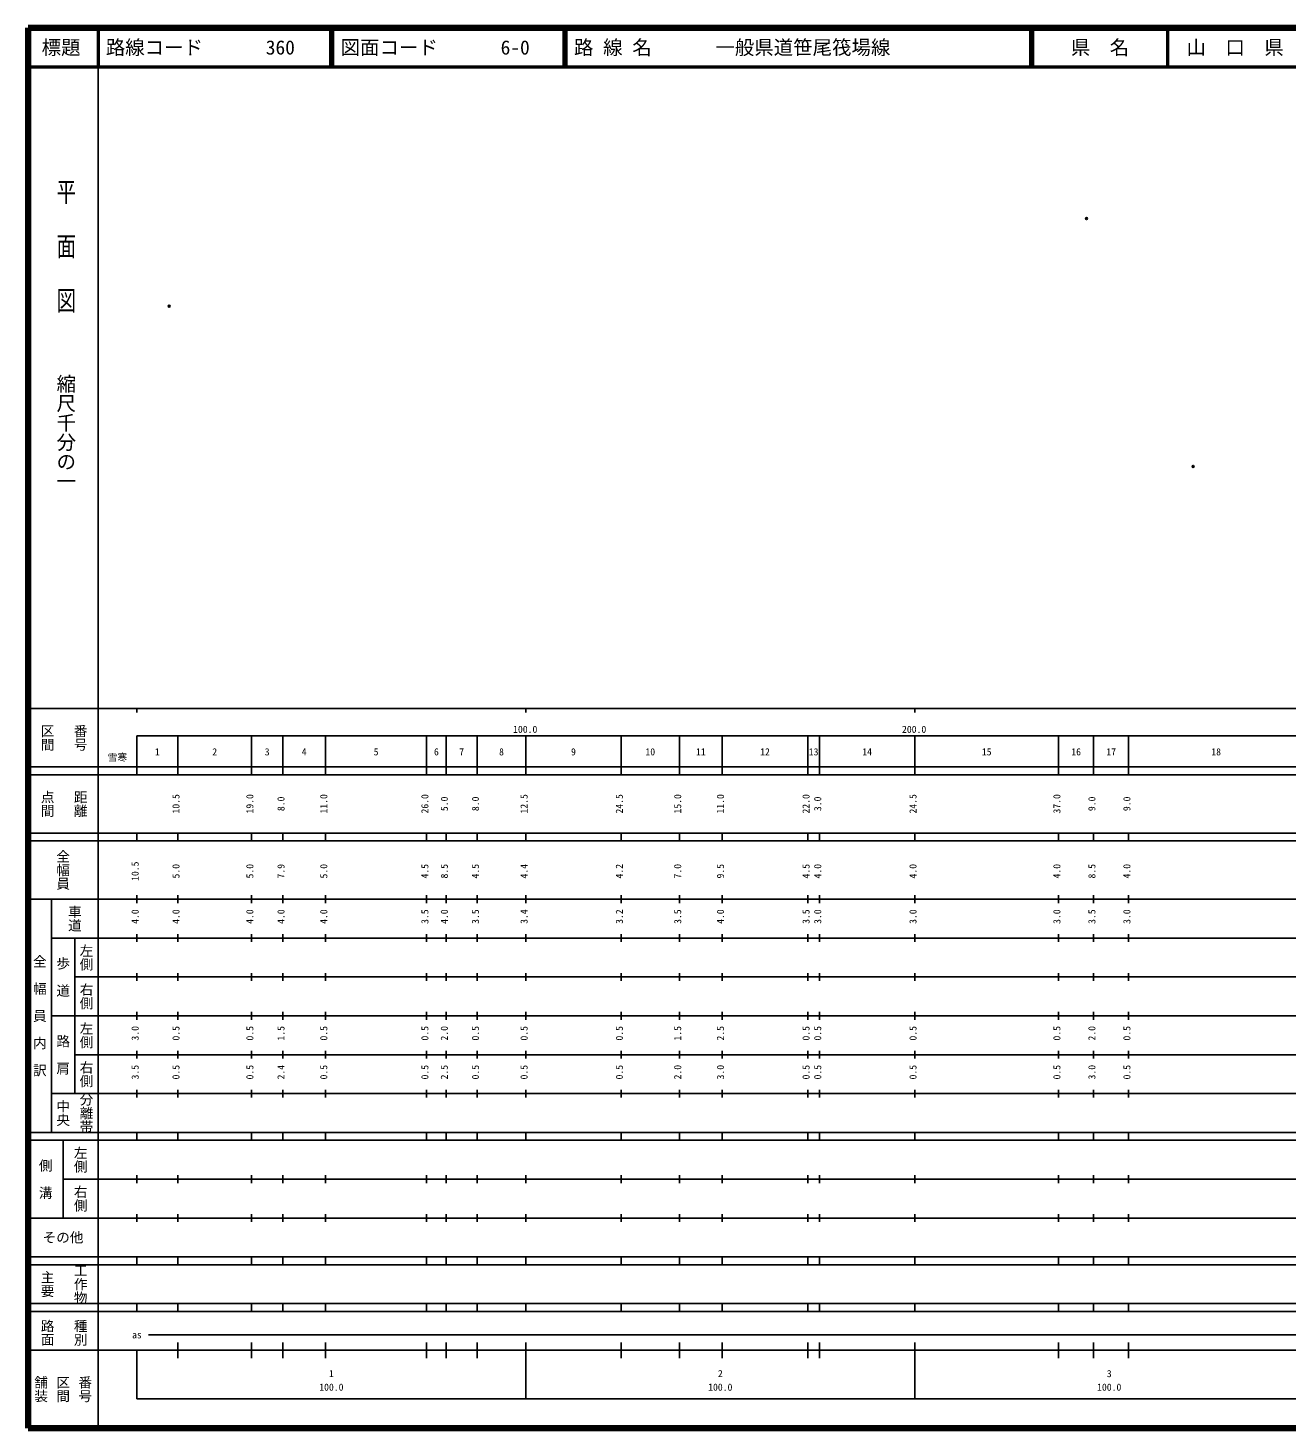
# Model space of a CAD drawing. Units: millimetres on the paper. Extents: x 40 to 680, y 20 to 380.
# Drawn here: x 40 to 363.7, y 20 to 380 of the extents above; entities that cross this region are included whole.
import ezdxf
from ezdxf.enums import TextEntityAlignment as Align

# ---------------------------------------------------------------- set-up
doc = ezdxf.new("R2010")
doc.units = ezdxf.units.MM
doc.header["$PDMODE"] = 32
doc.header["$PDSIZE"] = 0.5
doc.layers.add('M-OTRS', color=6, linetype='Continuous')
doc.layers.add('M-TTL-TXT', color=7, linetype='Continuous')
for name, color, linetype, lineweight in [('M-TTL', 2, 'Continuous', 140), ('M-TTL-BAND', 7, 'Continuous', 25), ('M-TTL-LINE', 7, 'Continuous', 50)]:
    doc.layers.add(name, color=color, linetype=linetype, lineweight=lineweight)
doc.styles.add('@ＭＳ ゴシック', font='')
doc.styles.add('ＭＳ ゴシック', font='')
doc.styles.get('@ＭＳ ゴシック').set_extended_font_data('@MS Gothic')
doc.styles.get('ＭＳ ゴシック').set_extended_font_data('MS Gothic')

msp = doc.modelspace()

# ---------------------------------------------------------------- linework, layer by layer
at = {"layer": 'M-OTRS'}
for p in [(312.195, 331.007), (76.294, 308.445), (339.575, 267.256)]:
    msp.add_point(p, dxfattribs=at)
at = {"layer": 'M-TTL'}
for p, q in [((40, 380), (40, 20)), ((680, 380), (40, 380)), ((40, 20), (680, 20))]:
    msp.add_line(p, q, dxfattribs=at)
at = {"layer": 'M-TTL-BAND'}
for p, q in [((58, 370), (58, 20)), ((40, 205), (579, 205)), ((68, 205), (68, 204)), ((168, 205), (168, 204)), ((268, 205), (268, 204)), ((68, 198), (579, 198)), ((68, 198), (68, 188)), ((78.5, 188), (78.5, 198)), ((97.5, 188), (97.5, 198)), ((105.5, 188), (105.5, 198)), ((116.5, 188), (116.5, 198)), ((142.5, 188), (142.5, 198)), ((147.5, 188), (147.5, 198)), ((155.5, 188), (155.5, 198)), ((168, 188), (168, 198)), ((192.5, 188), (192.5, 198)), ((207.5, 188), (207.5, 198)), ((218.5, 188), (218.5, 198)), ((240.5, 188), (240.5, 198)), ((243.5, 188), (243.5, 198)), ((268, 188), (268, 198)), ((305, 188), (305, 198)), ((314, 188), (314, 198)), ((323, 188), (323, 198)), ((40, 190), (579, 190)), ((40, 188), (579, 188)), ((40, 173), (579, 173)), ((68, 171), (68, 173)), ((78.5, 171), (78.5, 173)), ((97.5, 171), (97.5, 173)), ((105.5, 171), (105.5, 173)), ((116.5, 171), (116.5, 173)), ((142.5, 171), (142.5, 173)), ((147.5, 171), (147.5, 173)), ((155.5, 171), (155.5, 173)), ((168, 171), (168, 173)), ((192.5, 171), (192.5, 173)), ((207.5, 171), (207.5, 173)), ((218.5, 171), (218.5, 173)), ((240.5, 171), (240.5, 173)), ((243.5, 171), (243.5, 173)), ((268, 171), (268, 173)), ((305, 171), (305, 173)), ((314, 171), (314, 173)), ((323, 171), (323, 173)), ((40, 171), (579, 171)), ((40, 156), (579, 156)), ((46, 96), (46, 156)), ((68, 155), (68, 157)), ((78.5, 155), (78.5, 157)), ((97.5, 155), (97.5, 157)), ((105.5, 155), (105.5, 157)), ((116.5, 155), (116.5, 157)), ((142.5, 155), (142.5, 157)), ((147.5, 155), (147.5, 157)), ((155.5, 155), (155.5, 157)), ((168, 155), (168, 157)), ((192.5, 155), (192.5, 157)), ((207.5, 155), (207.5, 157)), ((218.5, 155), (218.5, 157)), ((240.5, 155), (240.5, 157)), ((243.5, 155), (243.5, 157)), ((268, 155), (268, 157)), ((305, 155), (305, 157)), ((314, 155), (314, 157)), ((323, 155), (323, 157)), ((46, 146), (579, 146)), ((52, 146), (52, 106)), ((68, 145), (68, 147)), ((78.5, 145), (78.5, 147)), ((97.5, 145), (97.5, 147)), ((105.5, 145), (105.5, 147)), ((116.5, 145), (116.5, 147)), ((142.5, 145), (142.5, 147)), ((147.5, 145), (147.5, 147)), ((155.5, 145), (155.5, 147)), ((168, 145), (168, 147)), ((192.5, 145), (192.5, 147)), ((207.5, 145), (207.5, 147)), ((218.5, 145), (218.5, 147)), ((240.5, 145), (240.5, 147)), ((243.5, 145), (243.5, 147)), ((268, 145), (268, 147)), ((305, 145), (305, 147)), ((314, 145), (314, 147)), ((323, 145), (323, 147)), ((68, 135), (68, 137)), ((78.5, 135), (78.5, 137)), ((97.5, 135), (97.5, 137)), ((105.5, 135), (105.5, 137)), ((116.5, 135), (116.5, 137)), ((142.5, 135), (142.5, 137)), ((147.5, 135), (147.5, 137)), ((155.5, 135), (155.5, 137)), ((168, 135), (168, 137)), ((192.5, 135), (192.5, 137)), ((207.5, 135), (207.5, 137)), ((218.5, 135), (218.5, 137)), ((240.5, 135), (240.5, 137)), ((243.5, 135), (243.5, 137)), ((268, 135), (268, 137)), ((305, 135), (305, 137)), ((314, 135), (314, 137)), ((323, 135), (323, 137)), ((52, 136), (579, 136)), ((46, 126), (579, 126)), ((68, 125), (68, 127)), ((78.5, 125), (78.5, 127)), ((97.5, 125), (97.5, 127)), ((105.5, 125), (105.5, 127)), ((116.5, 125), (116.5, 127)), ((142.5, 125), (142.5, 127)), ((147.5, 125), (147.5, 127)), ((155.5, 125), (155.5, 127)), ((168, 125), (168, 127)), ((192.5, 125), (192.5, 127)), ((207.5, 125), (207.5, 127)), ((218.5, 125), (218.5, 127)), ((240.5, 125), (240.5, 127)), ((243.5, 125), (243.5, 127)), ((268, 125), (268, 127)), ((305, 125), (305, 127)), ((314, 125), (314, 127)), ((323, 125), (323, 127)), ((52, 116), (579, 116)), ((68, 115), (68, 117)), ((78.5, 115), (78.5, 117)), ((97.5, 115), (97.5, 117)), ((105.5, 115), (105.5, 117)), ((116.5, 115), (116.5, 117)), ((142.5, 115), (142.5, 117)), ((147.5, 115), (147.5, 117)), ((155.5, 115), (155.5, 117)), ((168, 115), (168, 117)), ((192.5, 115), (192.5, 117)), ((207.5, 115), (207.5, 117)), ((218.5, 115), (218.5, 117)), ((240.5, 115), (240.5, 117)), ((243.5, 115), (243.5, 117)), ((268, 115), (268, 117)), ((305, 115), (305, 117)), ((314, 115), (314, 117)), ((323, 115), (323, 117)), ((46, 106), (579, 106)), ((68, 105), (68, 107)), ((78.5, 105), (78.5, 107)), ((97.5, 105), (97.5, 107)), ((105.5, 105), (105.5, 107)), ((116.5, 105), (116.5, 107)), ((142.5, 105), (142.5, 107)), ((147.5, 105), (147.5, 107)), ((155.5, 105), (155.5, 107)), ((168, 105), (168, 107)), ((192.5, 105), (192.5, 107)), ((207.5, 105), (207.5, 107)), ((218.5, 105), (218.5, 107)), ((240.5, 105), (240.5, 107)), ((243.5, 105), (243.5, 107)), ((268, 105), (268, 107)), ((305, 105), (305, 107)), ((314, 105), (314, 107)), ((323, 105), (323, 107)), ((40, 96), (579, 96)), ((40, 94), (579, 94)), ((49, 94), (49, 74)), ((68, 94), (68, 96)), ((78.5, 94), (78.5, 96)), ((97.5, 94), (97.5, 96)), ((105.5, 94), (105.5, 96)), ((116.5, 94), (116.5, 96)), ((142.5, 94), (142.5, 96)), ((147.5, 94), (147.5, 96)), ((155.5, 94), (155.5, 96)), ((168, 94), (168, 96)), ((192.5, 94), (192.5, 96)), ((207.5, 94), (207.5, 96)), ((218.5, 94), (218.5, 96)), ((240.5, 94), (240.5, 96)), ((243.5, 94), (243.5, 96)), ((268, 94), (268, 96)), ((305, 94), (305, 96)), ((314, 94), (314, 96)), ((323, 94), (323, 96)), ((49, 84), (579, 84)), ((68, 83), (68, 85)), ((78.5, 83), (78.5, 85)), ((97.5, 83), (97.5, 85)), ((105.5, 83), (105.5, 85)), ((116.5, 83), (116.5, 85)), ((142.5, 83), (142.5, 85)), ((147.5, 83), (147.5, 85)), ((155.5, 83), (155.5, 85)), ((168, 83), (168, 85)), ((192.5, 83), (192.5, 85)), ((207.5, 83), (207.5, 85)), ((218.5, 83), (218.5, 85)), ((240.5, 83), (240.5, 85)), ((243.5, 83), (243.5, 85)), ((268, 83), (268, 85)), ((305, 83), (305, 85)), ((314, 83), (314, 85)), ((323, 83), (323, 85)), ((40, 74), (579, 74)), ((68, 73), (68, 75)), ((78.5, 73), (78.5, 75)), ((97.5, 73), (97.5, 75)), ((105.5, 73), (105.5, 75)), ((116.5, 73), (116.5, 75)), ((142.5, 73), (142.5, 75)), ((147.5, 73), (147.5, 75)), ((155.5, 73), (155.5, 75)), ((168, 73), (168, 75)), ((192.5, 73), (192.5, 75)), ((207.5, 73), (207.5, 75)), ((218.5, 73), (218.5, 75)), ((240.5, 73), (240.5, 75)), ((243.5, 73), (243.5, 75)), ((268, 73), (268, 75)), ((305, 73), (305, 75)), ((314, 73), (314, 75)), ((323, 73), (323, 75)), ((40, 64), (579, 64)), ((40, 62), (579, 62)), ((68, 62), (68, 64)), ((78.5, 62), (78.5, 64)), ((97.5, 62), (97.5, 64)), ((105.5, 62), (105.5, 64)), ((116.5, 62), (116.5, 64)), ((142.5, 62), (142.5, 64)), ((147.5, 62), (147.5, 64)), ((155.5, 62), (155.5, 64)), ((168, 62), (168, 64)), ((192.5, 62), (192.5, 64)), ((207.5, 62), (207.5, 64)), ((218.5, 62), (218.5, 64)), ((240.5, 62), (240.5, 64)), ((243.5, 62), (243.5, 64)), ((268, 62), (268, 64)), ((305, 62), (305, 64)), ((314, 62), (314, 64)), ((323, 62), (323, 64)), ((40, 52), (579, 52)), ((68, 50), (68, 52)), ((78.5, 50), (78.5, 52)), ((97.5, 50), (97.5, 52)), ((105.5, 50), (105.5, 52)), ((116.5, 50), (116.5, 52)), ((142.5, 50), (142.5, 52)), ((147.5, 50), (147.5, 52)), ((155.5, 50), (155.5, 52)), ((168, 50), (168, 52)), ((192.5, 50), (192.5, 52)), ((207.5, 50), (207.5, 52)), ((218.5, 50), (218.5, 52)), ((240.5, 50), (240.5, 52)), ((243.5, 50), (243.5, 52)), ((268, 50), (268, 52)), ((305, 50), (305, 52)), ((314, 50), (314, 52)), ((323, 50), (323, 52)), ((40, 50), (579, 50)), ((71, 44), (565, 44)), ((40, 40), (579, 40)), ((68, 40), (68, 27.5)), ((78.5, 38), (78.5, 42)), ((97.5, 38), (97.5, 42)), ((105.5, 38), (105.5, 42)), ((116.5, 38), (116.5, 42)), ((142.5, 38), (142.5, 42)), ((147.5, 38), (147.5, 42)), ((155.5, 38), (155.5, 42)), ((168, 27.5), (168, 42)), ((192.5, 38), (192.5, 42)), ((207.5, 38), (207.5, 42)), ((218.5, 38), (218.5, 42)), ((240.5, 38), (240.5, 42)), ((243.5, 38), (243.5, 42)), ((268, 27.5), (268, 42)), ((305, 38), (305, 42)), ((314, 38), (314, 42)), ((323, 38), (323, 42)), ((68, 27.5), (579, 27.5))]:
    msp.add_line(p, q, dxfattribs=at)
at = {"layer": 'M-TTL-LINE'}
for p, q in [((58, 380), (58, 370)), ((117.75, 380), (117.75, 370)), ((118.25, 380), (118.25, 370)), ((177.75, 380), (177.75, 370)), ((178.25, 380), (178.25, 370)), ((297.75, 380), (297.75, 370)), ((298.25, 380), (298.25, 370)), ((333, 380), (333, 370)), ((40, 370), (680, 370))]:
    msp.add_line(p, q, dxfattribs=at)

# ---------------------------------------------------------------- texts
at = {"layer": 'M-TTL-BAND', "style": '@ＭＳ ゴシック', "width": 1.4}
msp.add_text('平  面  図', height=3.666, rotation=270, dxfattribs=at).set_placement((49.777, 306.475), align=Align.MIDDLE_RIGHT)
at = {"layer": 'M-TTL-BAND', "style": '@ＭＳ ゴシック'}
msp.add_text('縮尺千分の一', height=3.666, rotation=270, dxfattribs=at).set_placement((49.777, 261.03), align=Align.MIDDLE_RIGHT)
for s, p in [('区間', (45, 197.5)), ('番号', (53.5, 197.5)), ('点間', (45, 180.5)), ('距離', (53.5, 180.5)), ('全幅員', (49, 163.5)), ('車道', (52, 151)), ('左側', (55, 141)), ('全\u3000幅\u3000員\u3000内\u3000訳', (43, 126)), ('歩\u3000道', (49, 136)), ('右側', (55, 131)), ('左側', (55, 121)), ('路\u3000肩', (49, 116)), ('右側', (55, 111)), ('分離帯', (55, 101)), ('中央', (49, 101)), ('左側', (53.5, 89)), ('側\u3000溝', (44.5, 84)), ('右側', (53.5, 79)), ('工作物', (53.5, 57)), ('主要', (45, 57)), ('路面', (45, 44.5)), ('種別', (53.5, 44.5)), ('舗装', (43.333, 30)), ('区間', (49, 30)), ('番号', (54.667, 30))]:
    msp.add_text(s, height=2.566, rotation=270, dxfattribs=at).set_placement(p, align=Align.MIDDLE_CENTER)
at = {"layer": 'M-TTL-BAND', "style": 'ＭＳ ゴシック'}
for s, p in [('100.0', (167.844, 198.195)), ('200.0', (267.844, 198.195)), ('1', (73.25, 192.405)), ('2', (88, 192.405)), ('3', (101.5, 192.405)), ('4', (111, 192.405)), ('5', (129.5, 192.405)), ('6', (145, 192.405)), ('7', (151.5, 192.405)), ('8', (161.75, 192.405)), ('9', (180.25, 192.405)), ('10', (200, 192.405)), ('11', (213, 192.405)), ('12', (229.5, 192.405)), ('13', (242, 192.405)), ('14', (255.75, 192.405)), ('15', (286.5, 192.405)), ('16', (309.5, 192.405)), ('17', (318.5, 192.405)), ('18', (345.5, 192.405)), ('as', (68, 42.5)), ('1', (118, 32.523)), ('2', (218, 32.523)), ('3', (318, 32.523)), ('100.0', (118, 29.033)), ('100.0', (218, 29.033)), ('100.0', (318, 29.033))]:
    msp.add_text(s, height=1.833, dxfattribs=at).set_placement(p, align=Align.BOTTOM_CENTER)
msp.add_text('雪寒', height=1.833, dxfattribs=at).set_placement((65.5, 191), align=Align.BOTTOM_RIGHT)
for s, p in [('10.5', (79.5, 180.5)), ('19.0', (98.5, 180.5)), ('8.0', (106.5, 180.5)), ('11.0', (117.5, 180.5)), ('26.0', (143.5, 180.5)), ('5.0', (148.5, 180.5)), ('8.0', (156.5, 180.5)), ('12.5', (169, 180.5)), ('24.5', (193.5, 180.5)), ('15.0', (208.5, 180.5)), ('11.0', (219.5, 180.5)), ('22.0', (241.5, 180.5)), ('3.0', (244.5, 180.5)), ('24.5', (269, 180.5)), ('37.0', (306, 180.5)), ('9.0', (315, 180.5)), ('9.0', (324, 180.5)), ('10.5', (69, 163.174)), ('5.0', (79.5, 163.174)), ('5.0', (98.5, 163.174)), ('7.9', (106.5, 163.174)), ('5.0', (117.5, 163.174)), ('4.5', (143.5, 163.174)), ('8.5', (148.5, 163.174)), ('4.5', (156.5, 163.174)), ('4.4', (169, 163.174)), ('4.2', (193.5, 163.174)), ('7.0', (208.5, 163.174)), ('9.5', (219.5, 163.174)), ('4.5', (241.5, 163.174)), ('4.0', (244.5, 163.174)), ('4.0', (269, 163.174)), ('4.0', (306, 163.174)), ('8.5', (315, 163.174)), ('4.0', (324, 163.174)), ('4.0', (69, 151.5)), ('4.0', (79.5, 151.5)), ('4.0', (98.5, 151.5)), ('4.0', (106.5, 151.5)), ('4.0', (117.5, 151.5)), ('3.5', (143.5, 151.5)), ('4.0', (148.5, 151.5)), ('3.5', (156.5, 151.5)), ('3.4', (169, 151.5)), ('3.2', (193.5, 151.5)), ('3.5', (208.5, 151.5)), ('4.0', (219.5, 151.5)), ('3.5', (241.5, 151.5)), ('3.0', (244.5, 151.5)), ('3.0', (269, 151.5)), ('3.0', (306, 151.5)), ('3.5', (315, 151.5)), ('3.0', (324, 151.5)), ('3.0', (69, 121.5)), ('0.5', (79.5, 121.5)), ('0.5', (98.5, 121.5)), ('1.5', (106.5, 121.5)), ('0.5', (117.5, 121.5)), ('0.5', (143.5, 121.5)), ('2.0', (148.5, 121.5)), ('0.5', (156.5, 121.5)), ('0.5', (169, 121.5)), ('0.5', (193.5, 121.5)), ('1.5', (208.5, 121.5)), ('2.5', (219.5, 121.5)), ('0.5', (241.5, 121.5)), ('0.5', (244.5, 121.5)), ('0.5', (269, 121.5)), ('0.5', (306, 121.5)), ('2.0', (315, 121.5)), ('0.5', (324, 121.5)), ('3.5', (69, 111.5)), ('0.5', (79.5, 111.5)), ('0.5', (98.5, 111.5)), ('2.4', (106.5, 111.5)), ('0.5', (117.5, 111.5)), ('0.5', (143.5, 111.5)), ('2.5', (148.5, 111.5)), ('0.5', (156.5, 111.5)), ('0.5', (169, 111.5)), ('0.5', (193.5, 111.5)), ('2.0', (208.5, 111.5)), ('3.0', (219.5, 111.5)), ('0.5', (241.5, 111.5)), ('0.5', (244.5, 111.5)), ('0.5', (269, 111.5)), ('0.5', (306, 111.5)), ('3.0', (315, 111.5)), ('0.5', (324, 111.5))]:
    msp.add_text(s, height=1.833, rotation=90, dxfattribs=at).set_placement(p, align=Align.BOTTOM_CENTER)
msp.add_text('その他', height=2.566, dxfattribs=at).set_placement((49, 69), align=Align.MIDDLE_CENTER)
at = {"layer": 'M-TTL-TXT', "style": 'ＭＳ ゴシック'}
for s, p in [('標題', (48.5, 375)), ('県\u3000名', (315.625, 375)), ('山\u3000口\u3000県', (350.375, 375))]:
    msp.add_text(s, height=3.666, dxfattribs=at).set_placement(p, align=Align.MIDDLE_CENTER)
for s, p in [('路線コード', (60, 375)), ('360', (101.142, 375)), ('図面コード', (120.38, 375)), ('6-0', (161.521, 375)), ('路 線 名', (180.38, 375)), ('一般県道笹尾筏場線', (216.734, 375))]:
    msp.add_text(s, height=3.666, dxfattribs=at).set_placement(p, align=Align.MIDDLE_LEFT)

doc.saveas('drawing.dxf')
